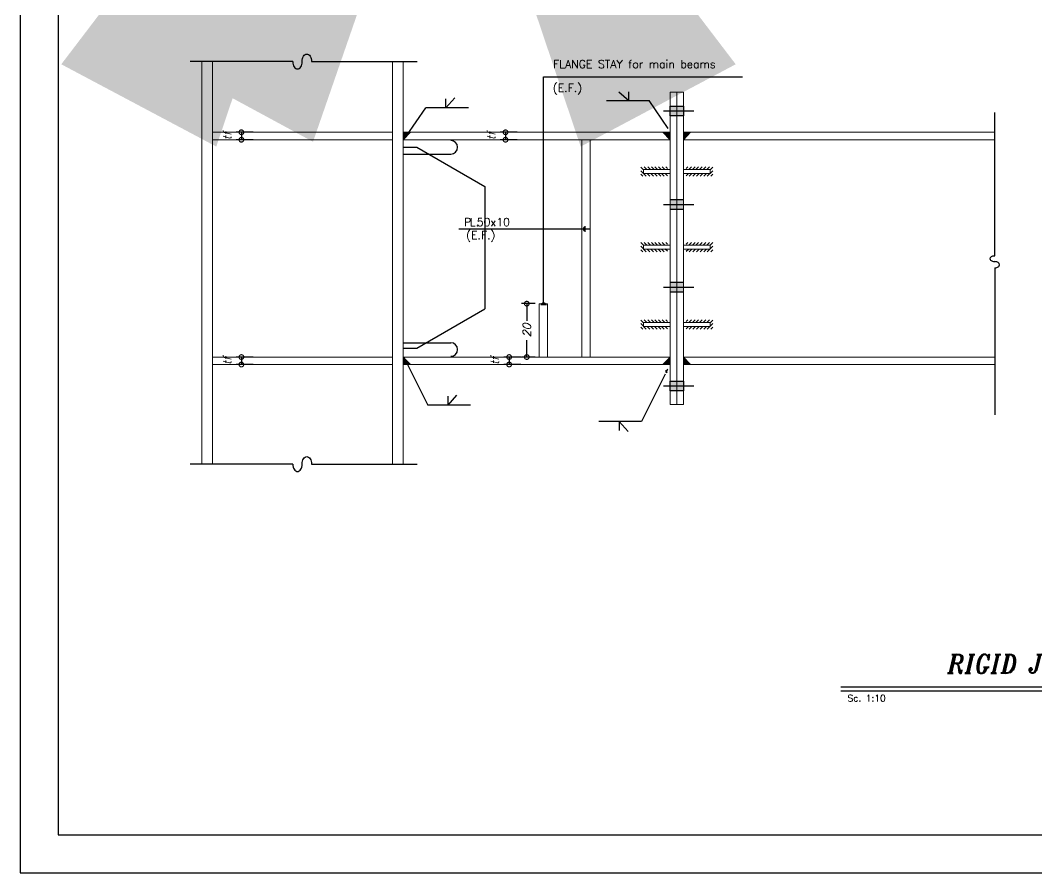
# Model space of a CAD drawing. Header units: inches. Extents: x 1387 to 2676, y -3554 to -2136.
# Drawn here: x 2493.83 to 2531.91, y -3407.52 to -3375.6 of the extents above; entities that cross this region are included whole.
import ezdxf

# ---------------------------------------------------------------- set-up
doc = ezdxf.new("R2010")
doc.units = ezdxf.units.IN
doc.header["$MEASUREMENT"] = 0
for name, color, linetype in [('1', 1, 'Continuous'), ('1R', 1, 'Continuous'), ('2Y', 2, 'Continuous'), ('3G', 3, 'Continuous'), ('4C', 4, 'Continuous'), ('6M', 6, 'Continuous'), ('Dim-Axe', 1, 'Continuous'), ('Hatch', 1, 'Continuous'), ('Layer4', 118, 'Continuous'), ('leader-1', 1, 'Continuous'), ('Pich', 2, 'Continuous')]:
    doc.layers.add(name, color=color, linetype=linetype)
doc.layers.add('WALL-INT', color=3, linetype='Continuous', lineweight=9)
doc.styles.add('ITALICC', font='ITALICC.shx')
doc.styles.add('ITALICT', font='italict')
doc.styles.add('ROMANS', font='ROMANS')
doc.dimstyles.new('Copy of 1-5(100)', dxfattribs={"dimscale": 100, "dimtxt": 2.5, "dimasz": 2.3, "dimexe": 1.5, "dimexo": 3, "dimgap": 1, "dimtad": 1, "dimdec": 0, "dimlfac": 0.05, "dimdsep": 46, "dimtxsty": 'ROMANS', "dimcen": 0, "dimclrd": 1, "dimclre": 1, "dimclrt": 2, "dimadec": 0, "dimazin": 0, "dimtfac": 2, "dimtdec": 0, "dimtmove": 2, "dimatfit": 3, "dimfxl": 1.5, "dimtolj": 1, "dimtzin": 0, "dimarcsym": 0})
doc.dimstyles.new('Dim-Axe', dxfattribs={"dimtxt": 0.3, "dimasz": 0.35, "dimexe": 0.2, "dimexo": 0.15, "dimgap": 0.09, "dimtad": 0, "dimzin": 4, "dimdsep": 46, "dimtxsty": 'ITALICC', "dimblk1": 'DOTSMALL', "dimblk2": 'DOTSMALL', "dimsah": 1, "dimcen": 0.09, "dimclrd": 1, "dimclre": 1, "dimclrt": 2, "dimazin": 0, "dimtfac": 1, "dimtofl": 0, "dimtmove": 2, "dimatfit": 3, "dimldrblk": 'DOTSMALL', "dimfxl": 0.5, "dimfxlon": 1, "dimtolj": 1, "dimtzin": 0, "dimarcsym": 0})

# ---------------------------------------------------------------- blocks, each defined once
blk = doc.blocks.new('_DOTSMALL')
at = {"color": 0, "linetype": 'ByBlock', "const_width": 0.5}
blk.add_lwpolyline([(-0.0625, 0, 1), (0.0625, 0, 1)], format="xyb", close=True, dxfattribs=at)
blk = doc.blocks.new('*D2881')
at = {"layer": 'Defpoints', "color": 0, "transparency": 16777216}
for p in [(2513.277, -3386.21), (2512.809, -3388.21), (2513.277, -3388.21)]:
    blk.add_point(p, dxfattribs=at)
at = {"layer": 'Dim-Axe', "color": 1, "lineweight": -2, "transparency": 16777216}
for p, q in [((2513.127, -3386.21), (2512.609, -3386.21)), ((2512.809, -3386.21), (2512.809, -3386.849)), ((2512.809, -3388.21), (2512.809, -3387.572)), ((2513.127, -3388.21), (2512.609, -3388.21))]:
    blk.add_line(p, q, dxfattribs=at)
at = {"layer": 'Dim-Axe', "color": 1, "lineweight": -2, "transparency": 16777216, "xscale": 0.35, "yscale": 0.35, "zscale": 0.35}
for p, rotation in [((2512.809, -3386.21), 90), ((2512.809, -3388.21), 270)]:
    blk.add_blockref('_DOTSMALL', p, dxfattribs=dict(at, rotation=rotation))
at = {"layer": 'Dim-Axe', "color": 2, "transparency": 16777216, "insert": (2512.809, -3387.21), "char_height": 0.3, "attachment_point": 5, "rotation": 90, "style": 'ITALICC'}
blk.add_mtext('\\A1;20', dxfattribs=at)
blk = doc.blocks.new('*D2825')
at = {"layer": 'Defpoints', "color": 0, "transparency": 16777216}
for p in [(2502.117, -3380.07), (2502.704, -3379.79), (2502.704, -3380.07)]:
    blk.add_point(p, dxfattribs=at)
at = {"layer": 'Dim-Axe', "color": 1, "lineweight": -2, "transparency": 16777216}
for p, q in [((2502.554, -3379.79), (2501.917, -3379.79)), ((2502.554, -3380.07), (2501.917, -3380.07)), ((2502.117, -3379.79), (2502.117, -3380.07))]:
    blk.add_line(p, q, dxfattribs=at)
at = {"layer": 'Dim-Axe', "color": 1, "lineweight": -2, "transparency": 16777216, "xscale": 0.35, "yscale": 0.35, "zscale": 0.35}
for p, rotation in [((2502.117, -3379.79), 90), ((2502.117, -3380.07), 270)]:
    blk.add_blockref('_DOTSMALL', p, dxfattribs=dict(at, rotation=rotation))
at = {"layer": 'Dim-Axe', "color": 2, "transparency": 16777216, "insert": (2501.582, -3379.93), "char_height": 0.3, "attachment_point": 5, "rotation": 90, "style": 'ITALICC'}
blk.add_mtext('\\A1;tf', dxfattribs=at)
blk = doc.blocks.new('*D2826')
at = {"layer": 'Defpoints', "color": 0, "transparency": 16777216}
for p in [(2502.117, -3388.49), (2502.704, -3388.21), (2502.704, -3388.49)]:
    blk.add_point(p, dxfattribs=at)
at = {"layer": 'Dim-Axe', "color": 1, "lineweight": -2, "transparency": 16777216}
for p, q in [((2502.554, -3388.21), (2501.917, -3388.21)), ((2502.554, -3388.49), (2501.917, -3388.49)), ((2502.117, -3388.21), (2502.117, -3388.49))]:
    blk.add_line(p, q, dxfattribs=at)
at = {"layer": 'Dim-Axe', "color": 1, "lineweight": -2, "transparency": 16777216, "xscale": 0.35, "yscale": 0.35, "zscale": 0.35}
for p, rotation in [((2502.117, -3388.21), 90), ((2502.117, -3388.49), 270)]:
    blk.add_blockref('_DOTSMALL', p, dxfattribs=dict(at, rotation=rotation))
at = {"layer": 'Dim-Axe', "color": 2, "transparency": 16777216, "insert": (2501.582, -3388.35), "char_height": 0.3, "attachment_point": 5, "rotation": 90, "style": 'ITALICC'}
blk.add_mtext('\\A1;tf', dxfattribs=at)
blk = doc.blocks.new('*D2831')
at = {"layer": 'Defpoints', "color": 0, "transparency": 16777216}
for p in [(2512.012, -3380.07), (2512.6, -3379.79), (2512.6, -3380.07)]:
    blk.add_point(p, dxfattribs=at)
at = {"layer": 'Dim-Axe', "color": 1, "lineweight": -2, "transparency": 16777216}
for p, q in [((2512.45, -3379.79), (2511.812, -3379.79)), ((2512.45, -3380.07), (2511.812, -3380.07)), ((2512.012, -3379.79), (2512.012, -3380.07))]:
    blk.add_line(p, q, dxfattribs=at)
at = {"layer": 'Dim-Axe', "color": 1, "lineweight": -2, "transparency": 16777216, "xscale": 0.35, "yscale": 0.35, "zscale": 0.35}
for p, rotation in [((2512.012, -3379.79), 90), ((2512.012, -3380.07), 270)]:
    blk.add_blockref('_DOTSMALL', p, dxfattribs=dict(at, rotation=rotation))
at = {"layer": 'Dim-Axe', "color": 2, "transparency": 16777216, "insert": (2511.477, -3379.93), "char_height": 0.3, "attachment_point": 5, "rotation": 90, "style": 'ITALICC'}
blk.add_mtext('\\A1;tf', dxfattribs=at)
blk = doc.blocks.new('*D2832')
at = {"layer": 'Defpoints', "color": 0, "transparency": 16777216}
for p in [(2512.149, -3388.49), (2512.737, -3388.21), (2512.737, -3388.49)]:
    blk.add_point(p, dxfattribs=at)
at = {"layer": 'Dim-Axe', "color": 1, "lineweight": -2, "transparency": 16777216}
for p, q in [((2512.587, -3388.21), (2511.949, -3388.21)), ((2512.587, -3388.49), (2511.949, -3388.49)), ((2512.149, -3388.21), (2512.149, -3388.49))]:
    blk.add_line(p, q, dxfattribs=at)
at = {"layer": 'Dim-Axe', "color": 1, "lineweight": -2, "transparency": 16777216, "xscale": 0.35, "yscale": 0.35, "zscale": 0.35}
for p, rotation in [((2512.149, -3388.21), 90), ((2512.149, -3388.49), 270)]:
    blk.add_blockref('_DOTSMALL', p, dxfattribs=dict(at, rotation=rotation))
at = {"layer": 'Dim-Axe', "color": 2, "transparency": 16777216, "insert": (2511.614, -3388.35), "char_height": 0.3, "attachment_point": 5, "rotation": 90, "style": 'ITALICC'}
blk.add_mtext('\\A1;tf', dxfattribs=at)

msp = doc.modelspace()

# ---------------------------------------------------------------- hatches: boundary and pattern name
at = {"ltscale": 7}
h = msp.add_hatch(color=6, dxfattribs=at)
h.paths.add_polyline_path([(2518.07325254, -3388.78349785), (2518.04006811, -3388.76691119), (2518.0883504, -3388.67031421)])
h.paths.add_polyline_path([(2518.04006811, -3388.76691119), (2518.00688367, -3388.75032454), (2518.0883504, -3388.67031421)])
at = {"layer": 'Hatch', "ltscale": 7}
h = msp.add_hatch(color=256, dxfattribs=at)
h.paths.add_polyline_path([(2518.67945264, -3378.80958826), (2518.42945264, -3378.80958826), (2518.42945264, -3378.98958826), (2518.67945264, -3378.98958826)])
h.paths.add_polyline_path([(2518.42945264, -3378.80958826), (2518.17945264, -3378.80958826), (2518.17945264, -3378.98958826), (2518.42945264, -3378.98958826)])
h.paths.add_polyline_path([(2518.42945264, -3378.98958826), (2518.17945264, -3378.98958826), (2518.17945264, -3379.16958826), (2518.42945264, -3379.16958826)])
h.paths.add_polyline_path([(2518.67945264, -3378.98958826), (2518.42945264, -3378.98958826), (2518.42945264, -3379.16958826), (2518.67945264, -3379.16958826)])
h.paths.add_polyline_path([(2518.67945264, -3382.30958826), (2518.42945264, -3382.30958826), (2518.42945264, -3382.48958826), (2518.67945264, -3382.48958826)])
h.paths.add_polyline_path([(2518.42945264, -3382.30958826), (2518.17945264, -3382.30958826), (2518.17945264, -3382.48958826), (2518.42945264, -3382.48958826)])
h.paths.add_polyline_path([(2518.42945264, -3382.48958826), (2518.17945264, -3382.48958826), (2518.17945264, -3382.66958826), (2518.42945264, -3382.66958826)])
h.paths.add_polyline_path([(2518.67945264, -3382.48958826), (2518.42945264, -3382.48958826), (2518.42945264, -3382.66958826), (2518.67945264, -3382.66958826)])
h.paths.add_polyline_path([(2518.67945264, -3385.40958826), (2518.42945264, -3385.40958826), (2518.42945264, -3385.58958826), (2518.67945264, -3385.58958826)])
h.paths.add_polyline_path([(2518.42945264, -3385.40958826), (2518.17945264, -3385.40958826), (2518.17945264, -3385.58958826), (2518.42945264, -3385.58958826)])
h.paths.add_polyline_path([(2518.42945264, -3385.58958826), (2518.17945264, -3385.58958826), (2518.17945264, -3385.76958826), (2518.42945264, -3385.76958826)])
h.paths.add_polyline_path([(2518.67945264, -3385.58958826), (2518.42945264, -3385.58958826), (2518.42945264, -3385.76958826), (2518.67945264, -3385.76958826)])
at = {"layer": 'Hatch'}
h = msp.add_hatch(dxfattribs=at)
h.set_pattern_fill('ANSI31', color=1, scale=0.03, style=0)
h.set_pattern_definition([(135, (2793.44872, -2991.75799), (0.06735192, 0.06735192), [])])
h.paths.add_polyline_path([(2517.07945264, -3381.08719133), (2518.07921007, -3381.08719133), (2518.07921007, -3381.18719133), (2517.17945264, -3381.18719133), (2517.17945264, -3381.33719133), (2518.07921007, -3381.33719133), (2518.07921007, -3381.43719133), (2517.07945264, -3381.43719133)])
h = msp.add_hatch(dxfattribs=at)
h.set_pattern_fill('ANSI31', color=1, scale=0.03, style=0)
h.set_pattern_definition([(45, (2243.41018, -2991.75799), (-0.06735192, 0.06735192), [])])
h.paths.add_polyline_path([(2519.77945264, -3381.08719133), (2518.77969521, -3381.08719133), (2518.77969521, -3381.18719133), (2519.67945264, -3381.18719133), (2519.67945264, -3381.33719133), (2518.77969521, -3381.33719133), (2518.77969521, -3381.43719133), (2519.77945264, -3381.43719133)])
h = msp.add_hatch(dxfattribs=at)
h.set_pattern_fill('ANSI31', color=1, scale=0.03, style=0)
h.set_pattern_definition([(135, (2793.44872, -2994.58539), (0.06735192, 0.06735192), [])])
h.paths.add_polyline_path([(2517.07945264, -3383.91458826), (2518.07921007, -3383.91458826), (2518.07921007, -3384.01458826), (2517.17945264, -3384.01458826), (2517.17945264, -3384.16458826), (2518.07921007, -3384.16458826), (2518.07921007, -3384.26458826), (2517.07945264, -3384.26458826)])
h = msp.add_hatch(dxfattribs=at)
h.set_pattern_fill('ANSI31', color=1, scale=0.03, style=0)
h.set_pattern_definition([(45, (2243.41018, -2994.58539), (-0.06735192, 0.06735192), [])])
h.paths.add_polyline_path([(2519.77945264, -3383.91458826), (2518.77969521, -3383.91458826), (2518.77969521, -3384.01458826), (2519.67945264, -3384.01458826), (2519.67945264, -3384.16458826), (2518.77969521, -3384.16458826), (2518.77969521, -3384.26458826), (2519.77945264, -3384.26458826)])
h = msp.add_hatch(dxfattribs=at)
h.set_pattern_fill('ANSI31', color=1, scale=0.03, style=0)
h.set_pattern_definition([(135, (2793.44872, -2997.48616), (0.06735192, 0.06735192), [])])
h.paths.add_polyline_path([(2517.07945264, -3386.81535707), (2518.07921007, -3386.81535707), (2518.07921007, -3386.91535707), (2517.17945264, -3386.91535707), (2517.17945264, -3387.06535707), (2518.07921007, -3387.06535707), (2518.07921007, -3387.16535707), (2517.07945264, -3387.16535707)])
h = msp.add_hatch(dxfattribs=at)
h.set_pattern_fill('ANSI31', color=1, scale=0.03, style=0)
h.set_pattern_definition([(45, (2243.41018, -2997.48616), (-0.06735192, 0.06735192), [])])
h.paths.add_polyline_path([(2519.77945264, -3386.81535707), (2518.77969521, -3386.81535707), (2518.77969521, -3386.91535707), (2519.67945264, -3386.91535707), (2519.67945264, -3387.06535707), (2518.77969521, -3387.06535707), (2518.77969521, -3387.16535707), (2519.77945264, -3387.16535707)])
at = {"layer": 'Hatch', "ltscale": 7}
h = msp.add_hatch(color=256, dxfattribs=at)
h.paths.add_polyline_path([(2518.67945264, -3389.11031421), (2518.42945264, -3389.11031421), (2518.42945264, -3389.29031421), (2518.67945264, -3389.29031421)])
h.paths.add_polyline_path([(2518.42945264, -3389.11031421), (2518.17945264, -3389.11031421), (2518.17945264, -3389.29031421), (2518.42945264, -3389.29031421)])
h.paths.add_polyline_path([(2518.42945264, -3389.29031421), (2518.17945264, -3389.29031421), (2518.17945264, -3389.47031421), (2518.42945264, -3389.47031421)])
h.paths.add_polyline_path([(2518.67945264, -3389.29031421), (2518.42945264, -3389.29031421), (2518.42945264, -3389.47031421), (2518.67945264, -3389.47031421)])
at = {"layer": 'WALL-INT', "ltscale": 7}
for points in [[(2508.44740414, -3379.78958826), (2508.17945264, -3379.78958826), (2508.17945264, -3380.06958826)], [(2518.17945264, -3379.78958826), (2517.91150115, -3379.78958826), (2518.17945264, -3380.06958826)], [(2518.67945264, -3379.78958826), (2518.94740414, -3379.78958826), (2518.67945264, -3380.06958826)], [(2508.44740414, -3388.49031421), (2508.17945264, -3388.49031421), (2508.17945264, -3388.21031421)], [(2518.17945264, -3388.49031421), (2517.91150115, -3388.49031421), (2518.17945264, -3388.21031421)], [(2518.67945264, -3388.49031421), (2518.94740414, -3388.49031421), (2518.67945264, -3388.21031421)]]:
    msp.add_hatch(color=6, dxfattribs=at).paths.add_polyline_path(points)

# ---------------------------------------------------------------- linework, layer by layer
at = {"color": 1, "ltscale": 7}
for p, q in [((2513.43928772, -3386.21031421), (2513.43928772, -3377.71754155)), ((2513.43928772, -3377.71754155), (2520.89139643, -3377.71754155)), ((2510.25912164, -3383.41259613), (2515.17945264, -3383.41259613))]:
    msp.add_line(p, q, dxfattribs=at)
at = {"color": 6, "ltscale": 7}
for p, q in [((2518.0883504, -3388.67031421), (2518.00688367, -3388.75032454)), ((2518.00688367, -3388.75032454), (2518.07325254, -3388.78349785))]:
    msp.add_line(p, q, dxfattribs=at)
at = {"color": 6, "ltscale": 7, "const_width": 0.1125}
for points in [[(2515.02009454, -3383.35634613, 1), (2515.02009454, -3383.46884613)], [(2513.38303772, -3386.27071575, -1), (2513.49553772, -3386.27071575, -1)]]:
    msp.add_lwpolyline(points, format="xyb", dxfattribs=at)
at = {"layer": '1'}
msp.add_lwpolyline([(2495.25023678, -3406.10816694), (2576.51858695, -3406.10816694), (2576.51858695, -3349.47517031), (2495.25023678, -3349.47517031)], close=True, dxfattribs=at)
at = {"layer": '1R'}
for p, q in [((2515.79414879, -3378.60487985), (2517.39293811, -3378.60487985)), ((2518.11072572, -3379.64958826), (2517.39293811, -3378.60487985)), ((2508.30508748, -3379.92187977), (2509.02287509, -3378.87717136)), ((2510.6216644, -3378.87717136), (2509.02287509, -3378.87717136)), ((2508.21464404, -3388.2433564), (2509.10012053, -3390.01490358)), ((2517.99724816, -3388.85031421), (2517.11177167, -3390.62186139)), ((2510.69890985, -3390.01490358), (2509.10012053, -3390.01490358)), ((2517.11177167, -3390.62186139), (2515.51298235, -3390.62186139))]:
    msp.add_line(p, q, dxfattribs=at)
at = {"layer": '2Y', "color": 1}
for p, q in [((2504.03968968, -3377.13968156), (2500.19709911, -3377.13927206)), ((2504.74493244, -3377.1397187), (2508.70309253, -3377.1397187)), ((2530.34452642, -3384.41260561), (2530.34452642, -3379.0484894)), ((2530.34450265, -3384.86396097), (2530.34424057, -3390.37948362)), ((2504.03968968, -3392.21675586), (2500.19709911, -3392.21634635)), ((2504.74493244, -3392.21679299), (2508.70309253, -3392.21679299))]:
    msp.add_line(p, q, dxfattribs=at)
at = {"layer": '2Y'}
for p, q in [((2509.78080025, -3378.87804369), (2510.11580545, -3378.50334116)), ((2509.78080025, -3378.87804369), (2509.78080025, -3378.54303849)), ((2516.26031042, -3378.27074699), (2516.63501294, -3378.60575218)), ((2516.63501294, -3378.60575218), (2516.63501294, -3378.27074699)), ((2509.8580457, -3390.01577591), (2510.19305089, -3389.64107339)), ((2509.8580457, -3390.01577591), (2509.8580457, -3389.68077072)), ((2516.27090752, -3390.62098906), (2516.27090752, -3390.95599425)), ((2516.27090752, -3390.62186139), (2516.60591271, -3390.99656391))]:
    msp.add_line(p, q, dxfattribs=at)
at = {"layer": '2Y', "color": 1}
for points in [[(2504.38813323, -3377.1397187, -0.0646605448), (2504.40263013, -3377.02808731, -0.077520967), (2504.44038526, -3376.94193177, -0.1071733163), (2504.50296224, -3376.87883714, -0.2962281741), (2504.63010343, -3376.87883714, -0.1071733163), (2504.69268041, -3376.94193177, -0.077520967), (2504.73043554, -3377.02808731, -0.0646605448), (2504.74493244, -3377.1397187, -0.0646605448)], [(2504.03968968, -3377.13968156, 0.0646605448), (2504.05418658, -3377.25131294, 0.077520967), (2504.09194172, -3377.33746849, 0.1071733163), (2504.1545187, -3377.40056311, 0.2962282683), (2504.28165988, -3377.40056311, 0.1071733163), (2504.34423686, -3377.33746849, 0.077520967), (2504.38199199, -3377.25131294, 0.0646605448), (2504.3964889, -3377.13968156, 0.0646605448)], [(2530.34452642, -3384.6409571, -0.0646605448), (2530.27308233, -3384.63167909, -0.077520967), (2530.21794278, -3384.6075158, -0.1071733163), (2530.17756222, -3384.56746653, -0.2962280852), (2530.17756222, -3384.48609618, -0.1071733163), (2530.21794278, -3384.44604691, -0.077520967), (2530.27308233, -3384.42188362, -0.0646605448), (2530.34452642, -3384.41260561, -0.0646605448)], [(2530.34450265, -3384.86396097, 0.0646605448), (2530.41594674, -3384.85468296, 0.077520967), (2530.47108628, -3384.83051967, 0.1071733163), (2530.51146684, -3384.7904704, 0.2962281794), (2530.51146684, -3384.70910005, 0.1071733163), (2530.47108628, -3384.66905078, 0.077520967), (2530.41594674, -3384.64488749, 0.0646605448), (2530.34450265, -3384.63560948, 0.0646605448)], [(2504.38813323, -3392.21679299, -0.0646605448), (2504.40263013, -3392.10516161, -0.077520967), (2504.44038526, -3392.01900607, -0.1071733163), (2504.50296224, -3391.95591144, -0.2962281741), (2504.63010343, -3391.95591144, -0.1071733163), (2504.69268041, -3392.01900607, -0.077520967), (2504.73043554, -3392.10516161, -0.0646605448), (2504.74493244, -3392.21679299, -0.0646605448)], [(2504.03968968, -3392.21675586, 0.0646605448), (2504.05418658, -3392.32838724, 0.077520967), (2504.09194172, -3392.41454278, 0.1071733163), (2504.1545187, -3392.47763741, 0.2962282683), (2504.28165988, -3392.47763741, 0.1071733163), (2504.34423686, -3392.41454278, 0.077520967), (2504.38199199, -3392.32838724, 0.0646605448), (2504.3964889, -3392.21675586, 0.0646605448)]]:
    msp.add_lwpolyline(points, format="xyb", dxfattribs=at)
at = {"layer": '3G', "linetype": 'ByBlock'}
msp.add_line((2524.56879029, -3400.71726291), (2541.71255456, -3400.71726291), dxfattribs=at)
at = {"layer": '3G'}
msp.add_line((2524.58161125, -3400.71726291), (2541.71255456, -3400.71726291), dxfattribs=at)
at = {"layer": '6M', "color": 4}
msp.add_line((2524.56879029, -3400.56669578), (2541.71255456, -3400.56669578), dxfattribs=at)
at = {"layer": 'Hatch', "ltscale": 7}
for p, q in [((2517.92803507, -3378.98958826), (2519.0688776, -3378.98958826)), ((2518.17945264, -3382.30958826), (2518.67945264, -3382.30958826)), ((2517.92803507, -3382.48958826), (2519.0688776, -3382.48958826)), ((2518.17945264, -3382.66958826), (2518.67945264, -3382.66958826)), ((2518.17945264, -3385.40958826), (2518.67945264, -3385.40958826)), ((2517.92803507, -3385.58958826), (2519.0688776, -3385.58958826)), ((2518.17945264, -3385.76958826), (2518.67945264, -3385.76958826)), ((2517.92803507, -3389.29031421), (2519.0688776, -3389.29031421))]:
    msp.add_line(p, q, dxfattribs=at)
for points in [[(2518.17945264, -3378.80958826), (2518.67945264, -3378.80958826), (2518.67945264, -3379.16958826), (2518.17945264, -3379.16958826)], [(2518.17945264, -3389.11031421), (2518.67945264, -3389.11031421), (2518.67945264, -3389.47031421), (2518.17945264, -3389.47031421)]]:
    msp.add_lwpolyline(points, close=True, dxfattribs=at)
at = {"layer": 'Layer4'}
for points in [[(2493.83441186, -3407.52399185), (2577.93441186, -3407.52399185), (2577.93441186, -3348.05934539), (2493.83441186, -3348.05934539)], [(2493.83441186, -3407.52399185), (2577.93441186, -3407.52399185), (2577.93441186, -3348.05934539), (2493.83441186, -3348.05934539)], [(2577.93441186, -3348.05934539), (2493.83441186, -3348.05934539), (2493.83441186, -3407.52399185), (2577.93441186, -3407.52399185)]]:
    msp.add_lwpolyline(points, close=True, dxfattribs=at)
at = {"layer": 'Pich'}
for p, q in [((2508.17945264, -3380.35155205), (2508.68879594, -3380.35155205)), ((2508.68879594, -3380.35155205), (2511.23551245, -3381.82189951)), ((2508.17945264, -3380.60423568), (2509.96326198, -3380.60423568)), ((2511.23551245, -3381.82189951), (2511.23551245, -3386.40905665)), ((2508.68879594, -3387.87940411), (2511.23551245, -3386.40905665)), ((2508.17945264, -3387.67566679), (2509.96326198, -3387.67566679)), ((2508.17945264, -3387.87940411), (2508.68879594, -3387.87940411))]:
    msp.add_line(p, q, dxfattribs=at)
for centre in [(2509.96326198, -3380.35067181), (2509.96326198, -3387.92923066)]:
    msp.add_arc(centre, 0.25356387, 270, 90, dxfattribs=at)
at = {"layer": 'WALL-INT', "color": 3, "ltscale": 7}
for p, q in [((2500.62945264, -3377.13968156), (2500.62945264, -3392.21675586)), ((2501.02945264, -3377.13968156), (2501.02945264, -3392.21675586)), ((2507.77945264, -3377.13968156), (2507.77945264, -3392.21675586)), ((2508.17945264, -3377.13968156), (2508.17945264, -3392.21675586)), ((2501.02945264, -3379.78958826), (2507.77945264, -3379.78958826)), ((2501.02945264, -3380.06958826), (2507.77945264, -3380.06958826)), ((2508.17945264, -3379.78958826), (2518.17945264, -3379.78958826)), ((2508.17945264, -3380.06958826), (2518.17945264, -3380.06958826)), ((2514.87708136, -3380.06958826), (2514.87708136, -3388.21031421)), ((2515.17945264, -3380.06958826), (2515.17945264, -3388.21031421)), ((2518.17945264, -3380.06958826), (2517.91150115, -3379.78958826)), ((2518.67945264, -3379.78958826), (2530.34452642, -3379.78958826)), ((2518.67945264, -3380.06958826), (2518.94740414, -3379.78958826)), ((2518.67945264, -3380.06958826), (2530.34452642, -3380.06958826)), ((2501.02945264, -3388.21031421), (2507.77945264, -3388.21031421)), ((2501.02945264, -3388.49031421), (2507.77945264, -3388.49031421)), ((2508.17945264, -3388.21031421), (2518.17945264, -3388.21031421)), ((2508.17945264, -3388.49031421), (2518.17945264, -3388.49031421)), ((2518.17945264, -3388.21031421), (2517.91150115, -3388.49031421)), ((2518.67945264, -3388.21031421), (2530.34452642, -3388.21031421)), ((2518.67945264, -3388.21031421), (2518.94740414, -3388.49031421)), ((2518.67945264, -3388.49031421), (2530.34452642, -3388.49031421))]:
    msp.add_line(p, q, dxfattribs=at)
at = {"layer": 'WALL-INT', "color": 6, "ltscale": 7}
for p, q in [((2508.17945264, -3380.06958826), (2508.44740414, -3379.78958826)), ((2508.17945264, -3388.21031421), (2508.44740414, -3388.49031421))]:
    msp.add_line(p, q, dxfattribs=at)
at = {"layer": 'WALL-INT', "color": 3, "ltscale": 7}
for points in [[(2518.67945264, -3389.99031421), (2518.17945264, -3389.99031421), (2518.17945264, -3378.28958826), (2518.67945264, -3378.28958826)], [(2518.42945264, -3389.99031421), (2518.42945264, -3378.28958826)], [(2518.67945264, -3378.28958826), (2518.67945264, -3389.99031421)], [(2518.17945264, -3381.18719133), (2517.17945264, -3381.18719133), (2517.17945264, -3381.33719133), (2518.17945264, -3381.33719133)], [(2518.67945264, -3381.18719133), (2519.67945264, -3381.18719133), (2519.67945264, -3381.33719133), (2518.67945264, -3381.33719133)], [(2518.17945264, -3384.16458826), (2517.17945264, -3384.16458826), (2517.17945264, -3384.01458826), (2518.17945264, -3384.01458826)], [(2518.67945264, -3384.16458826), (2519.67945264, -3384.16458826), (2519.67945264, -3384.01458826), (2518.67945264, -3384.01458826)], [(2518.17945264, -3386.91535707), (2517.17945264, -3386.91535707), (2517.17945264, -3387.06535707), (2518.17945264, -3387.06535707)], [(2518.67945264, -3386.91535707), (2519.67945264, -3386.91535707), (2519.67945264, -3387.06535707), (2518.67945264, -3387.06535707)]]:
    msp.add_lwpolyline(points, dxfattribs=at)
msp.add_lwpolyline([(2513.27708136, -3386.21031421), (2513.57945264, -3386.21031421), (2513.57945264, -3388.21031421), (2513.27708136, -3388.21031421)], close=True, dxfattribs=at)

# ---------------------------------------------------------------- texts
at = {"layer": '3G', "style": 'ROMANS'}
msp.add_text('Sc. 1:10', height=0.249999993, dxfattribs=at).set_placement((2524.82381856, -3401.11197196))
at = {"layer": '4C', "style": 'ITALICT', "width": 0.9}
msp.add_text('RIGID JOINTS (J-R)', height=0.7, dxfattribs=at).set_placement((2528.57029118, -3400.05393002))
at = {"layer": 'WALL-INT', "color": 3, "ltscale": 7, "style": 'ROMANS'}
for s, p in [('FLANGE STAY for main beams', (2513.79159402, -3377.3848354)), ('(E.F.)', (2513.78708001, -3378.27865876)), ('P 50x10', (2510.45802636, -3383.30441181)), ('L.', (2510.67343779, -3383.30441181)), ('(E.F.)', (2510.53952034, -3383.79177769))]:
    msp.add_text(s, height=0.3, dxfattribs=at).set_placement(p)

# ---------------------------------------------------------------- dimensions: what is measured, and where the dimension line sits
at = {"layer": 'Dim-Axe'}
for base, p1, p2, text, picture, middle in [((2502.11653644, -3380.06958826), (2502.70418745, -3379.78958826), (2502.70418745, -3380.06958826), 'tf', '*D2825', (2501.58153644, -3379.92958826)), ((2512.01191394, -3380.06958826), (2512.59956496, -3379.78958826), (2512.59956496, -3380.06958826), 'tf', '*D2831', (2511.47691394, -3379.92958826)), ((2512.80894316, -3388.21031421), (2513.27708136, -3386.21031421), (2513.27708136, -3388.21031421), '20', '*D2881', (2512.80894316, -3387.21031421)), ((2502.11653644, -3388.49031421), (2502.70418745, -3388.21031421), (2502.70418745, -3388.49031421), 'tf', '*D2826', (2501.58153644, -3388.35031421)), ((2512.14896832, -3388.49031421), (2512.73661934, -3388.21031421), (2512.73661934, -3388.49031421), 'tf', '*D2832', (2511.61396832, -3388.35031421))]:
    dim = msp.add_linear_dim(base=base, p1=p1, p2=p2, angle=90, text=text, dimstyle='Dim-Axe', override={"dimlfac": 5, "dimzin": 12}, dxfattribs=at)
    dim.commit()
    dim.dimension.update_dxf_attribs({"geometry": picture, "text_midpoint": middle})

# ---------------------------------------------------------------- leaders
at = {"layer": 'leader-1', "linetype": 'ByBlock'}
for points in [[(2511.4297232, -3360.99200204), (2511.03484871, -3361.72144911), (2510.11456462, -3361.72144911)], [(2507.65240605, -3361.1207349), (2507.29077461, -3361.80176696), (2506.69164787, -3361.80176696)], [(2508.35240605, -3361.1207349), (2508.7140375, -3361.80176696), (2509.31316424, -3361.80176696)]]:
    msp.add_leader(points, dimstyle='Copy of 1-5(100)', override={"dimasz": 0.2, "dimtad": 0}, dxfattribs=at)

doc.saveas('drawing.dxf')
